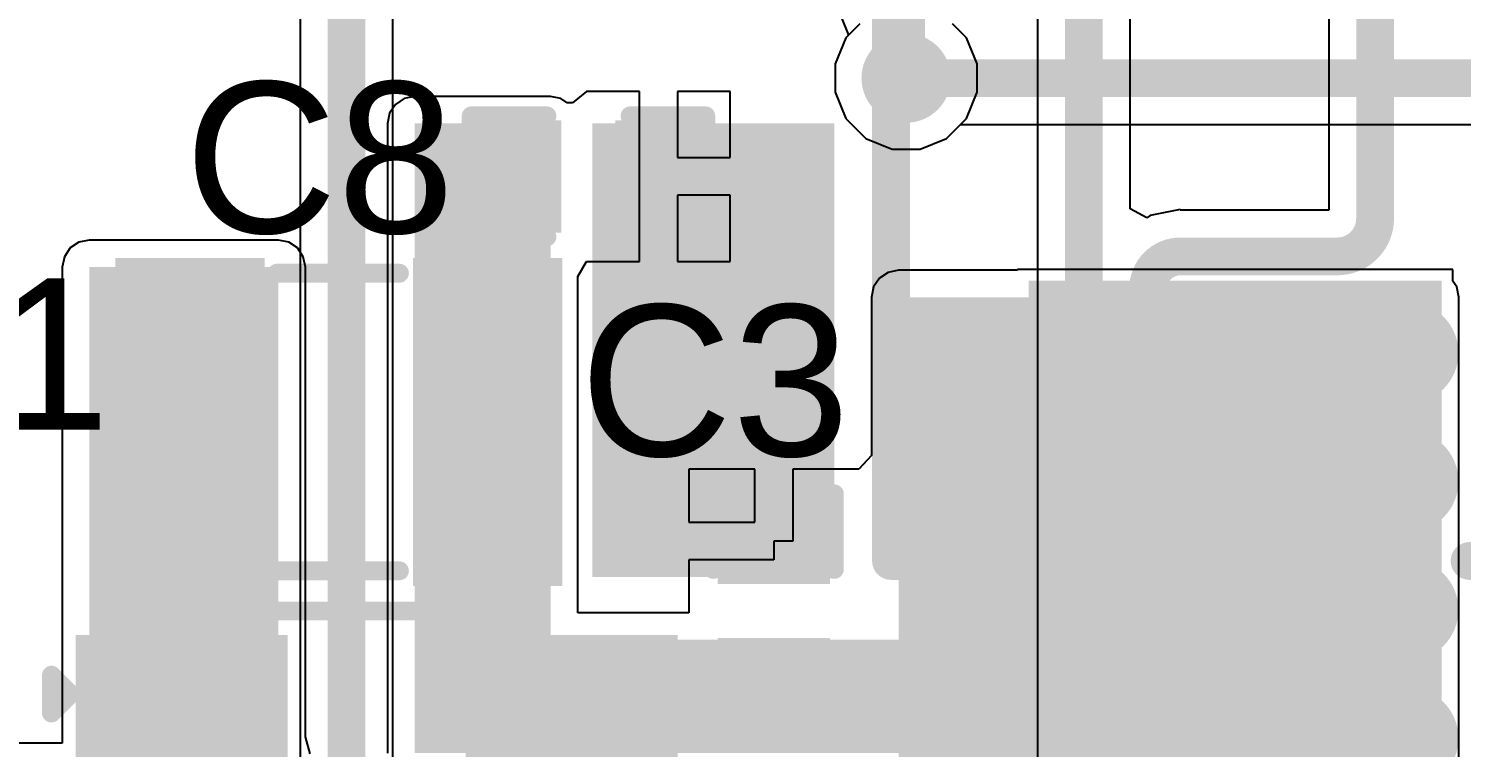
# Model space of a CAD drawing. Header units: millimetres. Extents: x -0.06 to 2.07, y -0.2 to 1.65.
# Drawn here: x 0.321 to 0.6998, y 0.4999 to 0.6901 of the extents above; entities that cross this region are included whole.
import ezdxf

# ---------------------------------------------------------------- set-up
doc = ezdxf.new("R2010")
doc.units = ezdxf.units.MM
doc.header["$MEASUREMENT"] = 0
for name, color, linetype in [('BottomLayer', 5, 'Continuous'), ('TopLayer', 1, 'Continuous'), ('TopOverlay', 2, 'Continuous'), ('TopPaste', 8, 'Continuous'), ('TopSolder', 216, 'Continuous'), ('ViaHoleLayer', 16, 'Continuous')]:
    doc.layers.add(name, color=color, linetype=linetype)
doc.styles.add('Arial', font='', dxfattribs={"height": 0.2})
doc.styles.get('Arial').set_extended_font_data('Arial')

# ---------------------------------------------------------------- blocks, each defined once
blk = doc.blocks.new('SOT_23_6_3')
at = {"layer": 'TopLayer'}
for points in [[(-0.07559, 0.04961), (-0.02756, 0.04961), (-0.02756, 0.0252), (-0.07559, 0.0252)], [(0.02756, 0.04961), (0.07559, 0.04961), (0.07559, 0.0252), (0.02756, 0.0252)], [(-0.07559, 0.0122), (-0.02756, 0.0122), (-0.02756, -0.0122), (-0.07559, -0.0122)], [(0.02756, 0.0122), (0.07559, 0.0122), (0.07559, -0.0122), (0.02756, -0.0122)], [(-0.07559, -0.0252), (-0.02756, -0.0252), (-0.02756, -0.04961), (-0.07559, -0.04961)], [(0.02756, -0.0252), (0.07559, -0.0252), (0.07559, -0.04961), (0.02756, -0.04961)]]:
    blk.add_hatch(color=1, dxfattribs=at).paths.add_polyline_path(points)
at = {"layer": 'TopPaste'}
for points in [[(-0.07559, 0.04961), (-0.02756, 0.04961), (-0.02756, 0.0252), (-0.07559, 0.0252)], [(0.02756, 0.04961), (0.07559, 0.04961), (0.07559, 0.0252), (0.02756, 0.0252)], [(-0.07559, 0.0122), (-0.02756, 0.0122), (-0.02756, -0.0122), (-0.07559, -0.0122)], [(0.02756, 0.0122), (0.07559, 0.0122), (0.07559, -0.0122), (0.02756, -0.0122)], [(-0.07559, -0.0252), (-0.02756, -0.0252), (-0.02756, -0.04961), (-0.07559, -0.04961)], [(0.02756, -0.0252), (0.07559, -0.0252), (0.07559, -0.04961), (0.02756, -0.04961)]]:
    blk.add_hatch(color=8, dxfattribs=at).paths.add_polyline_path(points)
at = {"layer": 'TopSolder'}
for points in [[(-0.07959, 0.05361), (-0.02356, 0.05361), (-0.02356, 0.0212), (-0.07959, 0.0212)], [(0.02356, 0.05361), (0.07959, 0.05361), (0.07959, 0.0212), (0.02356, 0.0212)], [(-0.07959, 0.0162), (-0.02356, 0.0162), (-0.02356, -0.0162), (-0.07959, -0.0162)], [(0.02356, 0.0162), (0.07959, 0.0162), (0.07959, -0.0162), (0.02356, -0.0162)], [(-0.07959, -0.0212), (-0.02356, -0.0212), (-0.02356, -0.05361), (-0.07959, -0.05361)], [(0.02356, -0.0212), (0.07959, -0.0212), (0.07959, -0.05361), (0.02356, -0.05361)]]:
    blk.add_hatch(color=216, dxfattribs=at).paths.add_polyline_path(points)
at = {"layer": 'TopOverlay', "const_width": 0.005}
for points in [[(-0.035, 0.05606), (-0.035, 0.06)], [(-0.035, 0.06), (0.034, 0.06)], [(0.034, 0.05606), (0.034, 0.06)], [(-0.086, 0.033), (-0.086, 0.043)], [(-0.086, 0.043), (-0.081, 0.038)], [(-0.086, 0.033), (-0.081, 0.038)], [(-0.035, -0.06), (-0.035, -0.05606)], [(0.034, -0.06), (0.034, -0.05606)], [(-0.035, -0.06), (0.034, -0.06)]]:
    blk.add_lwpolyline(points, dxfattribs=at)
at = {"layer": 'TopOverlay', "const_width": 0.0025}
for points in [[(-0.03625, 0.06, 1), (-0.03375, 0.06, 1)], [(-0.03625, 0.06, 1), (-0.03375, 0.06, 1)], [(0.03275, 0.06, 1), (0.03525, 0.06, 1)], [(0.03275, 0.06, 1), (0.03525, 0.06, 1)], [(-0.03625, 0.05606, 1), (-0.03375, 0.05606, 1)], [(0.03275, 0.05606, 1), (0.03525, 0.05606, 1)], [(-0.08725, 0.043, 1), (-0.08475, 0.043, 1)], [(-0.08725, 0.043, 1), (-0.08475, 0.043, 1)], [(-0.08225, 0.038, 1), (-0.07975, 0.038, 1)], [(-0.08225, 0.038, 1), (-0.07975, 0.038, 1)], [(-0.08725, 0.033, 1), (-0.08475, 0.033, 1)], [(-0.08725, 0.033, 1), (-0.08475, 0.033, 1)], [(-0.03625, -0.05606, 1), (-0.03375, -0.05606, 1)], [(0.03275, -0.05606, 1), (0.03525, -0.05606, 1)], [(-0.03625, -0.06, 1), (-0.03375, -0.06, 1)], [(-0.03625, -0.06, 1), (-0.03375, -0.06, 1)], [(0.03275, -0.06, 1), (0.03525, -0.06, 1)], [(0.03275, -0.06, 1), (0.03525, -0.06, 1)]]:
    blk.add_lwpolyline(points, format="xyb", close=True, dxfattribs=at)
blk = doc.blocks.new('SLO252012F4R7MTT_23')
at = {"layer": 'TopLayer'}
for points in [[(-0.05512, 0.03937), (-0.02362, 0.03937), (-0.02362, -0.03937), (-0.05512, -0.03937)], [(0.02362, 0.03937), (0.05512, 0.03937), (0.05512, -0.03937), (0.02362, -0.03937)]]:
    blk.add_hatch(color=1, dxfattribs=at).paths.add_polyline_path(points)
at = {"layer": 'TopPaste'}
for points in [[(-0.05512, 0.03937), (-0.02362, 0.03937), (-0.02362, -0.03937), (-0.05512, -0.03937)], [(0.02362, 0.03937), (0.05512, 0.03937), (0.05512, -0.03937), (0.02362, -0.03937)]]:
    blk.add_hatch(color=8, dxfattribs=at).paths.add_polyline_path(points)
at = {"layer": 'TopSolder'}
for points in [[(-0.05912, 0.04337), (-0.01962, 0.04337), (-0.01962, -0.04337), (-0.05912, -0.04337)], [(0.01962, 0.04337), (0.05912, 0.04337), (0.05912, -0.04337), (0.01962, -0.04337)]]:
    blk.add_hatch(color=216, dxfattribs=at).paths.add_polyline_path(points)
at = {"layer": 'TopOverlay', "const_width": 0.005}
for points in [[(0, 0.03937), (-0.016, 0.03937)], [(0.01637, 0.03937), (0, 0.03937)], [(0, -0.03937), (-0.016, -0.03937)], [(0.01637, -0.03937), (0, -0.03937)]]:
    blk.add_lwpolyline(points, dxfattribs=at)
at = {"layer": 'TopOverlay', "const_width": 0.0025}
for points in [[(-0.01725, 0.03937, 1), (-0.01475, 0.03937, 1)], [(-0.00125, 0.03937, 1), (0.00125, 0.03937, 1)], [(-0.00125, 0.03937, 1), (0.00125, 0.03937, 1)], [(0.01512, 0.03937, 1), (0.01762, 0.03937, 1)], [(-0.01725, -0.03937, 1), (-0.01475, -0.03937, 1)], [(-0.00125, -0.03937, 1), (0.00125, -0.03937, 1)], [(-0.00125, -0.03937, 1), (0.00125, -0.03937, 1)], [(0.01512, -0.03937, 1), (0.01762, -0.03937, 1)]]:
    blk.add_lwpolyline(points, format="xyb", close=True, dxfattribs=at)
blk = doc.blocks.new('C___0402_36')
at = {"layer": 'TopLayer'}
for points in [[(-0.0275, -0.0125), (-0.0275, 0.0125), (-0.0095, 0.0125), (-0.0095, -0.0125)], [(0.0095, -0.0125), (0.0095, 0.0125), (0.0275, 0.0125), (0.0275, -0.0125)]]:
    blk.add_hatch(color=1, dxfattribs=at).paths.add_polyline_path(points)
at = {"layer": 'TopPaste'}
for points in [[(-0.0275, -0.0125), (-0.0275, 0.0125), (-0.0095, 0.0125), (-0.0095, -0.0125)], [(0.0095, -0.0125), (0.0095, 0.0125), (0.0275, 0.0125), (0.0275, -0.0125)]]:
    blk.add_hatch(color=8, dxfattribs=at).paths.add_polyline_path(points)
at = {"layer": 'TopSolder'}
for points in [[(-0.02986, -0.01486), (-0.02986, 0.01486), (-0.00714, 0.01486), (-0.00714, -0.01486)], [(0.00714, -0.01486), (0.00714, 0.01486), (0.02986, 0.01486), (0.02986, -0.01486)]]:
    blk.add_hatch(color=216, dxfattribs=at).paths.add_polyline_path(points)
at = {"layer": 'TopOverlay', "const_width": 0.005}
for points in [[(-0.031, 0.016), (-0.011, 0.016)], [(-0.031, -0.016), (-0.031, 0.016)], [(0.011, 0.016), (0.031, 0.016)], [(0.031, -0.016), (0.031, 0.016)], [(-0.031, -0.016), (-0.011, -0.016)], [(0.011, -0.016), (0.031, -0.016)]]:
    blk.add_lwpolyline(points, dxfattribs=at)
at = {"layer": 'TopOverlay', "const_width": 0.0025}
for points in [[(-0.03225, 0.016, 1), (-0.02975, 0.016, 1)], [(-0.03225, 0.016, 1), (-0.02975, 0.016, 1)], [(-0.01225, 0.016, 1), (-0.00975, 0.016, 1)], [(0.00975, 0.016, 1), (0.01225, 0.016, 1)], [(0.02975, 0.016, 1), (0.03225, 0.016, 1)], [(0.02975, 0.016, 1), (0.03225, 0.016, 1)], [(-0.03225, -0.016, 1), (-0.02975, -0.016, 1)], [(-0.03225, -0.016, 1), (-0.02975, -0.016, 1)], [(-0.01225, -0.016, 1), (-0.00975, -0.016, 1)], [(0.00975, -0.016, 1), (0.01225, -0.016, 1)], [(0.02975, -0.016, 1), (0.03225, -0.016, 1)], [(0.02975, -0.016, 1), (0.03225, -0.016, 1)]]:
    blk.add_lwpolyline(points, format="xyb", close=True, dxfattribs=at)
blk = doc.blocks.new('C___0402_41')
at = {"layer": 'TopLayer'}
for points in [[(-0.0275, -0.0125), (-0.0275, 0.0125), (-0.0095, 0.0125), (-0.0095, -0.0125)], [(0.0095, -0.0125), (0.0095, 0.0125), (0.0275, 0.0125), (0.0275, -0.0125)]]:
    blk.add_hatch(color=1, dxfattribs=at).paths.add_polyline_path(points)
at = {"layer": 'TopPaste'}
for points in [[(-0.0275, -0.0125), (-0.0275, 0.0125), (-0.0095, 0.0125), (-0.0095, -0.0125)], [(0.0095, -0.0125), (0.0095, 0.0125), (0.0275, 0.0125), (0.0275, -0.0125)]]:
    blk.add_hatch(color=8, dxfattribs=at).paths.add_polyline_path(points)
at = {"layer": 'TopSolder'}
for points in [[(-0.02986, -0.01486), (-0.02986, 0.01486), (-0.00714, 0.01486), (-0.00714, -0.01486)], [(0.00714, -0.01486), (0.00714, 0.01486), (0.02986, 0.01486), (0.02986, -0.01486)]]:
    blk.add_hatch(color=216, dxfattribs=at).paths.add_polyline_path(points)
at = {"layer": 'TopOverlay', "const_width": 0.005}
for points in [[(-0.031, 0.016), (-0.031, -0.016)], [(-0.031, 0.016), (-0.011, 0.016)], [(0.011, 0.016), (0.031, 0.016)], [(0.031, 0.016), (0.031, -0.016)], [(-0.031, -0.016), (-0.011, -0.016)], [(0.011, -0.016), (0.031, -0.016)]]:
    blk.add_lwpolyline(points, dxfattribs=at)
at = {"layer": 'TopOverlay', "const_width": 0.0025}
for points in [[(-0.03225, 0.016, 1), (-0.02975, 0.016, 1)], [(-0.03225, 0.016, 1), (-0.02975, 0.016, 1)], [(-0.01225, 0.016, 1), (-0.00975, 0.016, 1)], [(0.00975, 0.016, 1), (0.01225, 0.016, 1)], [(0.02975, 0.016, 1), (0.03225, 0.016, 1)], [(0.02975, 0.016, 1), (0.03225, 0.016, 1)], [(-0.03225, -0.016, 1), (-0.02975, -0.016, 1)], [(-0.03225, -0.016, 1), (-0.02975, -0.016, 1)], [(-0.01225, -0.016, 1), (-0.00975, -0.016, 1)], [(0.00975, -0.016, 1), (0.01225, -0.016, 1)], [(0.02975, -0.016, 1), (0.03225, -0.016, 1)], [(0.02975, -0.016, 1), (0.03225, -0.016, 1)]]:
    blk.add_lwpolyline(points, format="xyb", close=True, dxfattribs=at)
blk = doc.blocks.new('C____E_42')
at = {"layer": 'TopLayer'}
for points in [[(-0.05492, 0.05059), (0.05492, 0.05059), (0.05492, -0.05059), (-0.05492, -0.05059)], [(0.19862, 0.05059), (0.30846, 0.05059), (0.30846, -0.05059), (0.19862, -0.05059)]]:
    blk.add_hatch(color=1, dxfattribs=at).paths.add_polyline_path(points)
at = {"layer": 'TopPaste'}
for points in [[(-0.05492, 0.05059), (0.05492, 0.05059), (0.05492, -0.05059), (-0.05492, -0.05059)], [(0.19862, 0.05059), (0.30846, 0.05059), (0.30846, -0.05059), (0.19862, -0.05059)]]:
    blk.add_hatch(color=8, dxfattribs=at).paths.add_polyline_path(points)
at = {"layer": 'TopSolder'}
for points in [[(-0.05892, 0.05459), (0.05892, 0.05459), (0.05892, -0.05459), (-0.05892, -0.05459)], [(0.19462, 0.05459), (0.31246, 0.05459), (0.31246, -0.05459), (0.19462, -0.05459)]]:
    blk.add_hatch(color=216, dxfattribs=at).paths.add_polyline_path(points)
at = {"layer": 'TopOverlay', "const_width": 0.01}
for points in [[(-0.04823, 0.092), (-0.04823, 0.063)], [(-0.01523, 0.091), (0.27677, 0.091)], [(-0.01523, 0.091), (-0.01523, 0.062)], [(0.27677, 0.091), (0.27677, 0.062)], [(-0.06423, 0.077), (-0.03123, 0.077)], [(-0.01523, -0.062), (-0.01523, -0.091)], [(0.27677, -0.062), (0.27677, -0.091)], [(-0.01523, -0.091), (0.27677, -0.091)]]:
    blk.add_lwpolyline(points, dxfattribs=at)
at = {"layer": 'TopOverlay', "const_width": 0.005}
for points in [[(-0.05073, 0.092, 1), (-0.04573, 0.092, 1)], [(-0.01773, 0.091, 1), (-0.01273, 0.091, 1)], [(-0.01773, 0.091, 1), (-0.01273, 0.091, 1)], [(0.27427, 0.091, 1), (0.27927, 0.091, 1)], [(0.27427, 0.091, 1), (0.27927, 0.091, 1)], [(-0.06673, 0.077, 1), (-0.06173, 0.077, 1)], [(-0.03373, 0.077, 1), (-0.02873, 0.077, 1)], [(-0.05073, 0.063, 1), (-0.04573, 0.063, 1)], [(-0.01773, 0.062, 1), (-0.01273, 0.062, 1)], [(0.27427, 0.062, 1), (0.27927, 0.062, 1)], [(-0.01773, -0.062, 1), (-0.01273, -0.062, 1)], [(0.27427, -0.062, 1), (0.27927, -0.062, 1)], [(-0.01773, -0.091, 1), (-0.01273, -0.091, 1)], [(-0.01773, -0.091, 1), (-0.01273, -0.091, 1)], [(0.27427, -0.091, 1), (0.27927, -0.091, 1)], [(0.27427, -0.091, 1), (0.27927, -0.091, 1)]]:
    blk.add_lwpolyline(points, format="xyb", close=True, dxfattribs=at)

msp = doc.modelspace()

# ---------------------------------------------------------------- hatches: boundary and pattern name
at = {"layer": 'BottomLayer'}
h = msp.add_hatch(color=5, dxfattribs=at)
edge = h.paths.add_edge_path()
edge.add_arc((0.553, 0.677), 0.01181, 0, 360)
h = msp.add_hatch(color=5, dxfattribs=at)
edge = h.paths.add_edge_path()
edge.add_arc((0.485, 0.607), 0.01181, 0, 360)
h = msp.add_hatch(color=5, dxfattribs=at)
edge = h.paths.add_edge_path()
edge.add_arc((0.52056, 0.607), 0.01181, 0, 360)
at = {"layer": 'TopLayer'}
h = msp.add_hatch(color=1, dxfattribs=at)
edge = h.paths.add_edge_path()
edge.add_arc((0.553, 0.677), 0.01181, 0, 360)
for points in [[(0.423, 0.4984), (0.459, 0.4984), (0.459, 0.665), (0.423, 0.665)], [(0.47, 0.545), (0.534, 0.545), (0.534, 0.665), (0.47, 0.665)], [(0.337, 0.501), (0.387, 0.501), (0.387, 0.627), (0.337, 0.627)], [(0.551, 0.459), (0.692, 0.459), (0.692, 0.619), (0.551, 0.619)], [(0.427, 0.4984), (0.635, 0.4984), (0.635, 0.5284), (0.427, 0.5284)]]:
    msp.add_hatch(color=1, dxfattribs=at).paths.add_polyline_path(points)
h = msp.add_hatch(color=1, dxfattribs=at)
edge = h.paths.add_edge_path()
edge.add_arc((0.485, 0.607), 0.01181, 0, 360)
h = msp.add_hatch(color=1, dxfattribs=at)
edge = h.paths.add_edge_path()
edge.add_arc((0.52056, 0.607), 0.01181, 0, 360)
at = {"layer": 'ViaHoleLayer'}
h = msp.add_hatch(color=16, dxfattribs=at)
edge = h.paths.add_edge_path()
edge.add_arc((0.553, 0.677), 0.00591, 0, 360)
h = msp.add_hatch(color=16, dxfattribs=at)
edge = h.paths.add_edge_path()
edge.add_arc((0.485, 0.607), 0.00591, 0, 360)
h = msp.add_hatch(color=16, dxfattribs=at)
edge = h.paths.add_edge_path()
edge.add_arc((0.52056, 0.607), 0.00591, 0, 360)

# ---------------------------------------------------------------- linework, layer by layer
at = {"layer": 'BottomLayer'}
for p, q in [((0.58776, 1.22), (0.58776, 0.417)), ((0.61224, 0.64241), (0.61224, 1.21493)), ((0.39276, 0.899), (0.39276, 0.37537)), ((0.41724, 0.37537), (0.41724, 0.89393)), ((0.66476, 0.801), (0.66476, 0.67471)), ((0.54076, 0.69137), (0.53705, 0.68766)), ((0.56895, 0.68766), (0.56524, 0.69137)), ((0.53705, 0.68766), (0.53419, 0.68074)), ((0.57181, 0.68074), (0.56895, 0.68766)), ((0.53419, 0.68074), (0.53419, 0.67326)), ((0.57181, 0.67326), (0.57181, 0.68074)), ((0.66476, 0.67471), (0.66476, 0.64205)), ((0.53419, 0.67326), (0.53705, 0.66634)), ((0.56895, 0.66634), (0.57181, 0.67326)), ((0.53705, 0.66634), (0.54234, 0.66105)), ((0.56366, 0.66105), (0.56895, 0.66634)), ((0.54234, 0.66105), (0.54926, 0.65819)), ((0.55674, 0.65819), (0.56366, 0.66105)), ((0.54926, 0.65819), (0.55674, 0.65819)), ((0.61664, 0.64006), (0.61224, 0.64241)), ((0.6175, 0.64063), (0.61664, 0.64006)), ((0.6255, 0.64222), (0.6175, 0.64063)), ((0.6255, 0.64205), (0.6255, 0.64222)), ((0.66476, 0.64205), (0.6255, 0.64205))]:
    msp.add_line(p, q, dxfattribs=at)
at = {"layer": 'BottomLayer', "const_width": 0.01}
for points in [[(0.6, 0.417), (0.6, 1.22)], [(0.405, 0.361), (0.405, 0.899)], [(0.677, 0.67471), (0.677, 0.801)], [(0.553, 0.677), (0.553, 0.775)], [(0.677, 0.63982), (0.677, 0.67471)], [(0.6255, 0.62982), (0.667, 0.62982)], [(0.6255, 0.61282), (0.68556, 0.61282)], [(0.6255, 0.59582), (0.68556, 0.59582)], [(0.6255, 0.57882), (0.68556, 0.57882)], [(0.6255, 0.56182), (0.68556, 0.56182)], [(0.6255, 0.54482), (0.68556, 0.54482)], [(0.6255, 0.52782), (0.68556, 0.52782)], [(0.6255, 0.51082), (0.68556, 0.51082)]]:
    msp.add_lwpolyline(points, dxfattribs=at)
at = {"layer": 'BottomLayer', "const_width": 0.005}
for points in [[(0.5505, 0.677, 1), (0.5555, 0.677, 1)], [(0.6745, 0.67471, 1), (0.6795, 0.67471, 1)], [(0.6745, 0.67471, 1), (0.6795, 0.67471, 1)], [(0.6745, 0.63982, 1), (0.6795, 0.63982, 1)], [(0.6745, 0.63982, 1), (0.6795, 0.63982, 1)], [(0.623, 0.62982, 1), (0.628, 0.62982, 1)], [(0.623, 0.62982, 1), (0.628, 0.62982, 1)], [(0.6645, 0.62982, 1), (0.6695, 0.62982, 1)], [(0.6645, 0.62982, 1), (0.6695, 0.62982, 1)], [(0.623, 0.61282, 1), (0.628, 0.61282, 1)], [(0.623, 0.61282, 1), (0.628, 0.61282, 1)], [(0.68306, 0.61282, 1), (0.68806, 0.61282, 1)], [(0.68306, 0.61282, 1), (0.68806, 0.61282, 1)], [(0.623, 0.59582, 1), (0.628, 0.59582, 1)], [(0.623, 0.59582, 1), (0.628, 0.59582, 1)], [(0.68306, 0.59582, 1), (0.68806, 0.59582, 1)], [(0.68306, 0.59582, 1), (0.68806, 0.59582, 1)], [(0.623, 0.57882, 1), (0.628, 0.57882, 1)], [(0.623, 0.57882, 1), (0.628, 0.57882, 1)], [(0.68306, 0.57882, 1), (0.68806, 0.57882, 1)], [(0.68306, 0.57882, 1), (0.68806, 0.57882, 1)], [(0.623, 0.56182, 1), (0.628, 0.56182, 1)], [(0.623, 0.56182, 1), (0.628, 0.56182, 1)], [(0.68306, 0.56182, 1), (0.68806, 0.56182, 1)], [(0.68306, 0.56182, 1), (0.68806, 0.56182, 1)], [(0.623, 0.54482, 1), (0.628, 0.54482, 1)], [(0.623, 0.54482, 1), (0.628, 0.54482, 1)], [(0.68306, 0.54482, 1), (0.68806, 0.54482, 1)], [(0.68306, 0.54482, 1), (0.68806, 0.54482, 1)], [(0.623, 0.52782, 1), (0.628, 0.52782, 1)], [(0.623, 0.52782, 1), (0.628, 0.52782, 1)], [(0.68306, 0.52782, 1), (0.68806, 0.52782, 1)], [(0.68306, 0.52782, 1), (0.68806, 0.52782, 1)], [(0.623, 0.51082, 1), (0.628, 0.51082, 1)], [(0.623, 0.51082, 1), (0.628, 0.51082, 1)], [(0.68306, 0.51082, 1), (0.68806, 0.51082, 1)], [(0.68306, 0.51082, 1), (0.68806, 0.51082, 1)]]:
    msp.add_lwpolyline(points, format="xyb", close=True, dxfattribs=at)
at = {"layer": 'BottomLayer', "const_width": 0.01}
for points in [[(0.677, 0.63982, -0.414214), (0.667, 0.62982)], [(0.6255, 0.61282, -1), (0.6255, 0.62982)], [(0.68556, 0.61282, -1), (0.68556, 0.59582)], [(0.6255, 0.57882, -1), (0.6255, 0.59582)], [(0.68556, 0.57882, -1), (0.68556, 0.56182)], [(0.6255, 0.54482, -1), (0.6255, 0.56182)], [(0.68556, 0.54482, -1), (0.68556, 0.52782)], [(0.6255, 0.51082, -1), (0.6255, 0.52782)], [(0.68556, 0.51082, -1), (0.68556, 0.49382)]]:
    msp.add_lwpolyline(points, format="xyb", dxfattribs=at)
at = {"layer": 'TopLayer'}
for p, q in [((0.5357, 0.69337), (0.53777, 0.68837)), ((0.53705, 0.68766), (0.53419, 0.68074)), ((0.53777, 0.68837), (0.53705, 0.68766)), ((0.53419, 0.68074), (0.53419, 0.67326)), ((0.42027, 0.67159), (0.41795, 0.67005)), ((0.423, 0.67214), (0.42027, 0.67159)), ((0.459, 0.67214), (0.423, 0.67214)), ((0.46173, 0.67159), (0.459, 0.67214)), ((0.46337, 0.6705), (0.46173, 0.67159)), ((0.4685, 0.6735), (0.46474, 0.6705)), ((0.47026, 0.6735), (0.4685, 0.6735)), ((0.4825, 0.6735), (0.47026, 0.6735)), ((0.4825, 0.651), (0.4825, 0.6735)), ((0.5065, 0.6735), (0.4925, 0.6735)), ((0.4925, 0.6735), (0.4925, 0.656)), ((0.5065, 0.656), (0.5065, 0.6735)), ((0.53419, 0.67326), (0.53705, 0.66634)), ((0.41641, 0.66773), (0.41586, 0.665)), ((0.41795, 0.67005), (0.41641, 0.66773)), ((0.46474, 0.6705), (0.46337, 0.6705)), ((0.41586, 0.665), (0.41586, 0.4984)), ((0.53705, 0.66634), (0.54234, 0.66105)), ((0.56366, 0.66105), (0.56737, 0.66476)), ((0.56737, 0.66476), (0.78293, 0.66476)), ((0.54234, 0.66105), (0.54926, 0.65819)), ((0.55674, 0.65819), (0.56366, 0.66105)), ((0.4925, 0.656), (0.5065, 0.656)), ((0.54926, 0.65819), (0.55674, 0.65819)), ((0.4825, 0.6285), (0.4825, 0.651)), ((0.5065, 0.646), (0.4925, 0.646)), ((0.4925, 0.646), (0.4925, 0.6285)), ((0.5065, 0.6285), (0.5065, 0.646)), ((0.33427, 0.63359), (0.33195, 0.63205)), ((0.337, 0.63414), (0.33427, 0.63359)), ((0.387, 0.63414), (0.337, 0.63414)), ((0.38973, 0.63359), (0.387, 0.63414)), ((0.39205, 0.63205), (0.38973, 0.63359)), ((0.33041, 0.62973), (0.32986, 0.627)), ((0.33195, 0.63205), (0.33041, 0.62973)), ((0.39359, 0.62973), (0.39205, 0.63205)), ((0.39414, 0.627), (0.39359, 0.62973)), ((0.32986, 0.627), (0.32986, 0.501)), ((0.39414, 0.50266), (0.39414, 0.627)), ((0.46614, 0.62448), (0.4685, 0.6285)), ((0.4685, 0.6285), (0.47114, 0.6285)), ((0.47114, 0.6285), (0.4825, 0.6285)), ((0.4925, 0.6285), (0.5065, 0.6285)), ((0.54827, 0.62559), (0.54595, 0.62405)), ((0.551, 0.62614), (0.54827, 0.62559)), ((0.58241, 0.62614), (0.551, 0.62614)), ((0.69759, 0.62638), (0.58241, 0.62638)), ((0.58241, 0.62638), (0.58241, 0.62614)), ((0.69759, 0.62323), (0.69759, 0.62638)), ((0.46614, 0.53554), (0.46614, 0.62448)), ((0.54441, 0.62173), (0.54386, 0.619)), ((0.54595, 0.62405), (0.54441, 0.62173)), ((0.69859, 0.62173), (0.69759, 0.62323)), ((0.69914, 0.619), (0.69859, 0.62173)), ((0.54386, 0.619), (0.54386, 0.57711)), ((0.69914, 0.459), (0.69914, 0.619)), ((0.54386, 0.57711), (0.5405, 0.5735)), ((0.513, 0.5735), (0.4955, 0.5735)), ((0.4955, 0.5735), (0.4955, 0.5595)), ((0.513, 0.5595), (0.513, 0.5735)), ((0.5405, 0.5735), (0.523, 0.5735)), ((0.523, 0.5735), (0.523, 0.5545)), ((0.4955, 0.5595), (0.513, 0.5595)), ((0.523, 0.5545), (0.518, 0.5545)), ((0.518, 0.5545), (0.518, 0.5495)), ((0.518, 0.5495), (0.4955, 0.5495)), ((0.4955, 0.5495), (0.4955, 0.53554)), ((0.4955, 0.53554), (0.46614, 0.53554)), ((0.32986, 0.501), (0.308, 0.501)), ((0.39544, 0.4982), (0.39414, 0.50266))]:
    msp.add_line(p, q, dxfattribs=at)
at = {"layer": 'TopLayer', "const_width": 0.01}
for points in [[(0.553, 0.677), (0.788, 0.677)], [(0.482, 0.607), (0.484, 0.605)], [(0.484, 0.605), (0.502, 0.605)]]:
    msp.add_lwpolyline(points, dxfattribs=at)
at = {"layer": 'TopLayer', "const_width": 0.005}
for points in [[(0.5505, 0.677, 1), (0.5555, 0.677, 1)], [(0.4795, 0.607, 1), (0.4845, 0.607, 1)], [(0.4815, 0.605, 1), (0.4865, 0.605, 1)], [(0.4815, 0.605, 1), (0.4865, 0.605, 1)], [(0.4995, 0.605, 1), (0.5045, 0.605, 1)]]:
    msp.add_lwpolyline(points, format="xyb", close=True, dxfattribs=at)

# ---------------------------------------------------------------- block references
for name, p, rotation in [('C____E_42', (0.64, 0.56446), 90), ('SLO252012F4R7MTT_23', (0.403, 0.586), 180), ('C___0402_41', (0.518, 0.536), 90)]:
    msp.add_blockref(name, p, dxfattribs=dict(rotation=rotation))
for name, p in [('C___0402_36', (0.469, 0.651)), ('SOT_23_6_3', (0.413, 0.476))]:
    msp.add_blockref(name, p)

# ---------------------------------------------------------------- texts
at = {"layer": 'TopOverlay', "style": 'Arial'}
for s, p in [('C8', (0.36218, 0.63601)), ('L1', (0.28034, 0.58401)), ('C3', (0.46668, 0.57701))]:
    msp.add_text(s, height=0.04, dxfattribs=at).set_placement(p)

doc.saveas('drawing.dxf')
